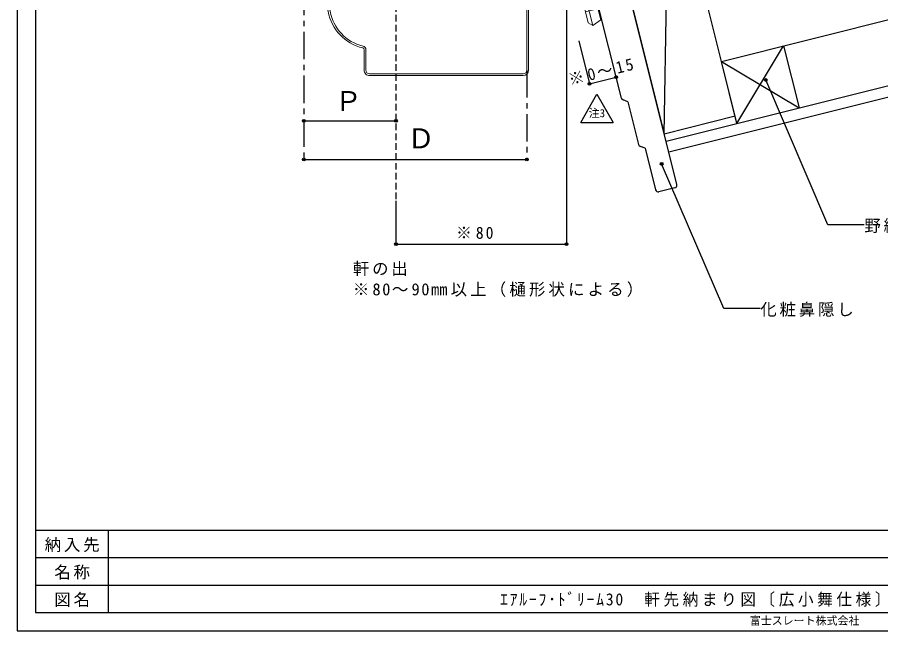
# Model space of a CAD drawing. Units: millimetres, scale not verified. Extents: x -601 to 601, y -426 to 425.
# Drawn here: x -600.8 to -128.4, y -426 to -90.5 of the extents above; entities that cross this region are included whole.
import ezdxf
from ezdxf.enums import TextEntityAlignment as Align

# ---------------------------------------------------------------- set-up
doc = ezdxf.new("R2010")
doc.units = ezdxf.units.MM
doc.header["$LTSCALE"] = 3
doc.header["$PDMODE"] = 32
doc.header["$PDSIZE"] = 1.5
doc.linetypes.add('CHAIN1', pattern=[8, 5, -1, 1, -1])
doc.linetypes.add('DASHED1', pattern=[1.8, 1.2, -0.6])
for name, color, linetype in [('0-0_用紙', 7, 'Continuous'), ('0-1_野地板', 7, 'Continuous'), ('0-7_文字', 7, 'Continuous'), ('0-8_寸法', 7, 'Continuous')]:
    doc.layers.add(name, color=color, linetype=linetype)
doc.layers.add('5-5_水切', color=7, linetype='Continuous', lineweight=18)
doc.styles.add('ＭＳ ゴシック', font='')
doc.styles.get('ＭＳ ゴシック').set_extended_font_data('MS Gothic')

# ---------------------------------------------------------------- blocks, each defined once
blk = doc.blocks.new('gf')
at = {"layer": '5-5_水切'}
for p, q in [((-79.068, 28.784), (-74.69, 28.784)), ((-74.69, 28.784), (-74.69, 25.784)), ((-82.69, 25.162), (-82.69, 10.784)), ((-82.249, 26.22), (-80.128, 28.342)), ((-81.69, 24.955), (-81.69, 20.087)), ((-81.451, 25.604), (-79.713, 27.342)), ((-78.654, 27.784), (-76.69, 27.784)), ((-75.69, 26.784), (-75.69, 23.284)), ((-73.69, 24.784), (-71.69, 24.784)), ((-71.69, 26.784), (-70.69, 26.784)), ((-71.69, 26.784), (-71.69, 24.784)), ((-68.69, 24.784), (-68.69, 19.998)), ((25.338, -2.763), (46.534, 23.732)), ((48.615, 24.846), (71.596, 26.857)), ((70.235, 24.589), (71.691, 27.014)), ((70.235, 24.589), (86.97, -42.351)), ((71.691, 27.014), (76.541, 28.227)), ((89.396, -43.806), (71.691, 27.014)), ((93.761, -40.653), (76.541, 28.227)), ((-78.205, 20.771), (-81.416, 17.373)), ((-78.722, 21.971), (-80.826, 19.744)), ((-77.995, 22.284), (-76.69, 22.284)), ((-77.478, 21.084), (-74.69, 21.084)), ((-76.664, 19.584), (-76.664, 16.382)), ((-74.69, 21.084), (-74.69, 18.584)), ((-74.664, 17.882), (-74.664, 19.584)), ((-73.49, 22.584), (-73.49, 18.584)), ((-72.49, 23.584), (-70.89, 23.584)), ((-69.89, 20.08), (-72.186, 17.784)), ((-68.983, 19.29), (-71.396, 16.876)), ((-69.89, 22.584), (-69.89, 20.08)), ((27.681, -4.637), (48.476, 21.356)), ((49.516, 21.914), (65.322, 23.296)), ((66.844, 22.364), (69.584, 15.581)), ((-81.69, 16.686), (-81.69, 12.784)), ((-73.164, 16.382), (-50.627, 16.382)), ((-72.69, 17.784), (-72.186, 17.784)), ((-72.69, 16.584), (-72.104, 16.584)), ((-47.878, 14.583), (-41.283, -0.518)), ((-80.689, 11.784), (-76.239, 11.784)), ((-80.688, 8.781), (-78.688, 10.781)), ((-78.689, 10.784), (-76.241, 10.784)), ((-73.664, 13.382), (-51.609, 13.382)), ((-59.662, 11.583), (-47.216, -16.917)), ((-55.952, 10.582), (-44.903, -14.717)), ((-50.235, 12.483), (-44.033, -1.719)), ((43.736, 11.373), (68.324, 13.525)), ((68.705, 9.543), (70.805, 9.726)), ((73.631, 11.007), (83.268, 13.416)), ((30.796, -19.953), (52.921, 7.703)), ((36.873, -5.953), (45.614, 4.973)), ((38.067, 6.858), (44.312, 7.405)), ((53.955, 8.252), (63.162, 9.058)), ((59.776, 8.044), (64.75, 3.07)), ((65.336, 7.065), (65.336, -15.016)), ((67.336, 8.048), (67.336, -17.635)), ((72.326, 8.794), (77.2, -3.268)), ((53.311, 2.784), (53.311, -68.216)), ((54.311, 3.784), (56.897, 3.784)), ((54.511, 1.784), (54.511, -12.216)), ((55.511, 2.784), (56.482, 2.784)), ((57.189, 2.488), (61.018, -1.34)), ((57.604, 3.488), (62.018, -0.926)), ((76.056, 1.305), (85.948, 3.778)), ((-55.286, -36.131), (-61.476, -1.572)), ((-54.302, -35.955), (-60.492, -1.395)), ((61.311, -2.045), (61.311, -12.216)), ((62.311, -1.631), (62.311, -15.216)), ((70.336, -2.005), (70.336, -13.187)), ((73.227, -1.444), (77.111, -11.056)), ((-32.119, -6.516), (17.53, -6.516)), ((29.299, -6.516), (35.702, -6.516)), ((-32.119, -9.516), (30.902, -9.516)), ((29.324, -15.39), (32.073, -11.953)), ((55.511, -13.216), (60.311, -13.216)), ((72.398, -14.578), (76.282, -13.009)), ((-42.154, -16.516), (26.981, -16.516)), ((50.365, -16.319), (30.346, -20.516)), ((49.955, -14.361), (35.036, -17.489)), ((54.311, -15.216), (54.311, -68.216)), ((55.311, -14.216), (59.311, -14.216)), ((58.54, -18.909), (57.234, -15.719)), ((59.023, -14.835), (59.865, -16.274)), ((59.311, -14.219), (61.31, -16.219)), ((61.16, -17.016), (63.336, -17.016)), ((67.336, -22.016), (80.552, -16.676)), ((80.062, -14.717), (69.398, -19.026)), ((-41.717, -20.516), (30.345, -20.516)), ((63.167, -22.016), (67.336, -22.016)), ((85.482, -36.399), (94.348, -34.182)), ((86.97, -42.351), (89.396, -43.806)), ((89.396, -43.806), (93.761, -40.653)), ((-35.689, -57.019), (-35.689, -68.216)), ((-34.689, -57.021), (-34.689, -68.216)), ((-32.689, -70.216), (51.311, -70.216)), ((-32.689, -71.216), (51.311, -71.216))]:
    blk.add_line(p, q, dxfattribs=at)
for centre, radius, start, end in [((-79.068, 27.284), 1.5, 89.99998, 135), ((-81.19, 25.162), 1.5, 131.81052, 180.00002), ((-80.69, 24.955), 1, 135, 180.00001), ((-78.654, 26.284), 1.5, 89.99998, 135), ((-76.69, 26.784), 1, 0, 89.99998), ((-73.69, 25.784), 1, 180.00003, 270.00006), ((-70.69, 24.784), 2, 0, 89.99998), ((48.877, 21.858), 3, 95.00001, 141.34044), ((-81.19, 20.087), 0.5, 180.00998, 316.60666), ((-81.49, 19.756), 0.2, 340.07306, 341.31769), ((-77.995, 21.284), 1, 89.99971, 136.61368), ((-77.478, 20.084), 1, 89.99976, 136.61372), ((-76.69, 23.284), 1, 270.00006, 0), ((-75.664, 19.584), 1, 0, 180.00002), ((-72.49, 22.584), 1, 89.99998, 179.99997), ((-70.89, 22.584), 1, 0, 89.99998), ((-69.69, 19.998), 1, 314.99353, 359.99081), ((49.647, 20.419), 1.5, 95.00001, 141.34044), ((65.453, 21.802), 1.5, 22, 95.00001), ((-80.69, 16.686), 1, 136.61897, 180.00707), ((-73.664, 16.382), 3, 180.00003, 270.00003), ((-72.69, 18.584), 2, 179.99997, 270), ((-73.164, 17.882), 1.5, 180.00003, 270.00003), ((-72.69, 18.584), 0.8, 179.99997, 270), ((-72.104, 17.584), 1, 270.00052, 315.00037), ((-50.627, 13.382), 3, 23.59135, 89.99998), ((68.193, 15.019), 1.5, 275, 22.00003), ((-80.69, 10.784), 2, 180.00003, 270.00006), ((-80.69, 12.784), 1, 180.00003, 270.00006), ((-76.241, -4.216), 16, 10.15425, 89.99992), ((-76.241, -4.216), 15, 10.15425, 89.99992), ((-62.412, 10.382), 3, 23.59135, 89.99998), ((-54.119, 11.382), 2, 90, 203.59135), ((-51.609, 11.882), 1.5, 23.59135, 89.99998), ((43.602, 12.864), 1.5, 141.34044, 274.99997), ((68.836, 8.048), 1.5, 95.00001, 180.00001), ((70.935, 8.232), 1.5, 22, 95.00001), ((38.328, 3.87), 3, 95.00001, 141.34044), ((44.443, 5.91), 1.5, 321.34049, 95), ((54.092, 6.766), 1.5, 95.00001, 141.34044), ((58.362, 6.63), 2, 45, 95.00001), ((63.336, 7.065), 2, 0, 95.00001), ((54.311, 2.784), 1, 89.99998, 180.00002), ((55.511, 1.784), 1, 89.99998, 180.00002), ((56.482, 1.784), 1, 45, 89.99998), ((56.897, 2.784), 1, 45, 89.99998), ((63.336, 1.656), 2, 0.00023, 45.00016), ((-32.119, 3.484), 13, 203.5914, 270.00003), ((-32.119, 3.484), 10, 203.5914, 270.00003), ((17.53, 3.484), 10, 270.00003, 321.34048), ((17.53, 3.484), 13, 270.00003, 321.34048), ((29.299, -5.016), 1.5, 141.34044, 270), ((60.311, -2.045), 1, 0, 45), ((61.311, -1.631), 1, 0, 45), ((71.836, -2.005), 1.5, 22, 180.00001), ((35.702, -5.016), 1.5, 270.00003, 321.34048), ((30.902, -11.016), 1.5, 321.34049, 90.00003), ((55.511, -12.216), 1, 180.00003, 270.00006), ((60.311, -12.216), 1, 270.00006, 0), ((71.836, -13.187), 1.5, 180.00003, 292.00006), ((75.72, -11.618), 1.5, 292.00006, 22.00003), ((-41.717, -14.516), 6, 203.5914, 270.00003), ((-42.154, -13.516), 3, 203.59135, 270), ((26.981, -13.516), 3, 270, 321.34042), ((34.831, -16.51), 1, 141.34044, 281.84131), ((50.16, -15.34), 1, 281.84134, 101.84128), ((55.311, -15.216), 1, 89.99998, 180.00002), ((58.16, -15.34), 1, 30.34142, 202.25223), ((61.16, -15.516), 1.5, 210.34126, 270.00003), ((61.311, -15.216), 1, 270.00006, 0), ((63.336, -15.016), 2, 270.00003, 360), ((68.836, -17.635), 1.5, 180.00003, 292.00006), ((29.625, -19.016), 1.5, 270.00003, 321.34048), ((63.167, -17.016), 5, 202.2523, 270.00003), ((-30.678, -31.723), 25, 190.15428, 256.63263), ((-30.678, -31.723), 24, 190.15428, 256.63263), ((-36.689, -57.019), 1, 0.00055, 76.63264), ((-36.689, -57.019), 2, 0.00055, 76.63264), ((-32.689, -68.216), 3, 180.00003, 270.00006), ((-32.689, -68.216), 2, 180.00003, 270.00006), ((51.311, -68.216), 3, 270.00006, 0), ((51.311, -68.216), 2, 270.00006, 0)]:
    blk.add_arc(centre, radius, start, end, dxfattribs=at)

msp = doc.modelspace()

# ---------------------------------------------------------------- linework, layer by layer
at = {"layer": '0-0_用紙'}
for p, q in [((-600.811, 425.311), (-600.811, -426.041)), ((-590.811, -371.041), (590.811, -371.041)), ((-590.811, -386.041), (590.811, -386.041)), ((-590.811, -401.041), (590.811, -401.041))]:
    msp.add_line(p, q, dxfattribs=at)
at = {"layer": '0-0_用紙', "color": 6}
for p, q in [((-590.811, 415.311), (-590.811, -416.041)), ((-590.811, -416.041), (590.811, -416.041))]:
    msp.add_line(p, q, dxfattribs=at)
at = {"layer": '0-0_用紙', "color": 4}
msp.add_line((-550.811, -416.041), (-550.811, -371.041), dxfattribs=at)
at = {"layer": '0-0_用紙'}
msp.add_lwpolyline([(-600.811, -426.041), (600.811, -426.041), (600.811, 425.311)], dxfattribs=at)
at = {"layer": '0-1_野地板'}
for p, q in [((-215.516, -114.59), (482.224, 59.844)), ((-245.833, -158.246), (478.118, 22.74)), ((-244.378, -164.067), (476.663, 16.192)), ((-246.803, -154.366), (-244.377, 0.857)), ((-207.101, -148.249), (-244.377, 0.857)), ((-239.891, -182.015), (-282.819, -10.299)), ((-270.281, -134.669), (-300.282, -14.665)), ((-207.027, -148.545), (-181.561, -106.101)), ((-181.561, -106.101), (-173.072, -140.056)), ((-215.516, -114.59), (-173.072, -140.056)), ((-207.027, -148.545), (-215.516, -114.59)), ((-266.691, -136.66), (-269.33, -135.718)), ((-266.691, -136.66), (-260.822, -160.135)), ((-207.997, -144.664), (-246.803, -154.366)), ((-257.232, -162.127), (-259.871, -161.184)), ((-257.232, -162.127), (-251.532, -184.925)), ((-240.982, -183.834), (-249.713, -186.016))]:
    msp.add_line(p, q, dxfattribs=at)
msp.add_lwpolyline([(-244.377, 0.857), (-283.183, -8.844), (-246.803, -154.366)], dxfattribs=at)
for centre, start, end in [((-268.826, -134.305), 194.0361, 250.34604), ((-259.367, -159.771), 194.0361, 250.34604), ((-241.346, -182.378), 284.03612, 14.03612), ((-250.077, -184.561), 194.0361, 284.03767)]:
    msp.add_arc(centre, 1.5, start, end, dxfattribs=at)
at = {"layer": '0-7_文字', "linetype": 'DASHED1'}
msp.add_line((-393.596, 18.777), (-393.596, -190.971), dxfattribs=at)
at = {"layer": '0-7_文字', "linetype": 'CHAIN1'}
for p, q in [((-444.047, -26.416), (-444.047, -168.219)), ((-322.046, -119.416), (-322.046, -168.219))]:
    msp.add_line(p, q, dxfattribs=at)
at = {"layer": '0-7_文字'}
for p, q in [((-300.282, -79.899), (-300.282, -214.618)), ((-157.333, -204.025), (-191.275, -124.783)), ((-292.469, -147.957), (-283.614, -132.619)), ((-283.614, -132.619), (-274.759, -147.957)), ((-444.047, -147.08), (-393.596, -147.08)), ((-292.469, -147.957), (-274.759, -147.957)), ((-444.047, -168.219), (-322.046, -168.219)), ((-214.284, -249.842), (-248.226, -170.6)), ((-393.596, -190.971), (-393.596, -214.618)), ((-137.333, -204.025), (-157.333, -204.025)), ((-393.596, -214.618), (-300.282, -214.618)), ((-194.284, -249.842), (-214.284, -249.842))]:
    msp.add_line(p, q, dxfattribs=at)
for p in [(-191.275, -124.783), (-444.047, -147.08), (-393.596, -147.08), (-444.047, -168.219), (-322.046, -168.219), (-248.226, -170.6), (-393.596, -214.618), (-300.282, -214.618)]:
    msp.add_point(p, dxfattribs=at)
at = {"layer": '0-8_寸法'}
for p, q in [((-293.558, -103.407), (-287.694, -126.864)), ((-287.694, -126.864), (-273.142, -123.226))]:
    msp.add_line(p, q, dxfattribs=at)
for p in [(-273.142, -123.226), (-287.694, -126.864)]:
    msp.add_point(p, dxfattribs=at)

# ---------------------------------------------------------------- block references
at = {"layer": '0-7_文字'}
msp.add_blockref('gf', (-375.357, -51.2), dxfattribs=at)

# ---------------------------------------------------------------- texts
at = {"layer": '0-0_用紙', "color": 4, "style": 'ＭＳ ゴシック'}
msp.add_text('富士スレート株式会社', height=4.399, dxfattribs=at).set_placement((-200, -424.041), align=Align.BOTTOM_LEFT)
at = {"layer": '0-0_用紙', "char_height": 6.598, "attachment_point": 7, "style": 'ＭＳ ゴシック'}
for s, insert in [('\\T1.17;納入先', (-585.811, -383.041)), ('\\T1.17;名称', (-580.561, -398.041)), ('\\T1.17;図名', (-580.561, -413.041))]:
    msp.add_mtext(s, dxfattribs=dict(at, insert=insert))
at = {"layer": '0-7_文字', "style": 'ＭＳ ゴシック'}
for s, p in [('Ｐ', (-427.198, -145.109)), ('Ｄ', (-387.427, -165.532))]:
    msp.add_text(s, height=11, dxfattribs=at).set_placement(p, align=Align.BOTTOM_LEFT)
at = {"layer": '0-7_文字', "color": 4, "style": 'ＭＳ ゴシック'}
msp.add_text('注3', height=4.399, dxfattribs=at).set_placement((-288.161, -146.453), align=Align.BOTTOM_LEFT)
at = {"layer": '0-7_文字', "char_height": 6.598, "attachment_point": 7, "style": 'ＭＳ ゴシック'}
for s, insert in [('\\T1.17;野縁', (-137.333, -208.525)), ('\\T1.26;\\W0.95;※80', (-360.672, -211.752)), ('\\T1.17;軒の出', (-417.192, -231.981)), ('\\T1.19;※80～90㎜以上（樋形状による）', (-417.192, -243.447)), ('\\T1.17;化粧鼻隠し', (-194.284, -254.342)), ('\\T1.23;\\W0.95;ｴｱﾙｰﾌ･ﾄﾞﾘｰﾑ30\u3000軒先納まり図〔広小舞仕様〕', (-336.625, -413.041))]:
    msp.add_mtext(s, dxfattribs=dict(at, insert=insert))
at = {"layer": '0-8_寸法', "insert": (-298.244, -127.956), "char_height": 6.598, "attachment_point": 7, "rotation": 14.036, "style": 'ＭＳ ゴシック'}
msp.add_mtext('\\T1.25;\\W0.95;※0～15', dxfattribs=at)

doc.saveas('drawing.dxf')
